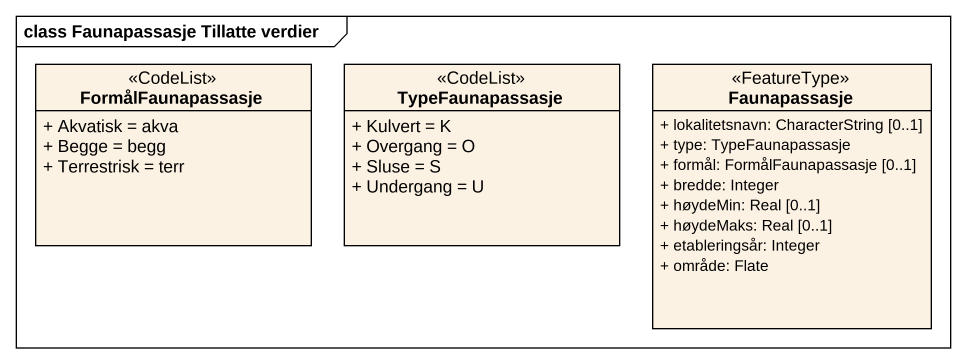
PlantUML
@startuml
mainframe class Faunapassasje Tillatte verdier
hide circle
hide empty members
skinparam classAttributeIconSize 0
class FormålFaunapassasje <<CodeList>> {
  + Akvatisk = akva
  + Begge = begg
  + Terrestrisk = terr
}
class TypeFaunapassasje <<CodeList>> {
  + Kulvert = K
  + Overgang = O
  + Sluse = S
  + Undergang = U
}
class Faunapassasje <<FeatureType>> {
  + lokalitetsnavn: CharacterString [0..1]
  + type: TypeFaunapassasje
  + formål: FormålFaunapassasje [0..1]
  + bredde: Integer
  + høydeMin: Real [0..1]
  + høydeMaks: Real [0..1]
  + etableringsår: Integer
  + område: Flate
}
@enduml
